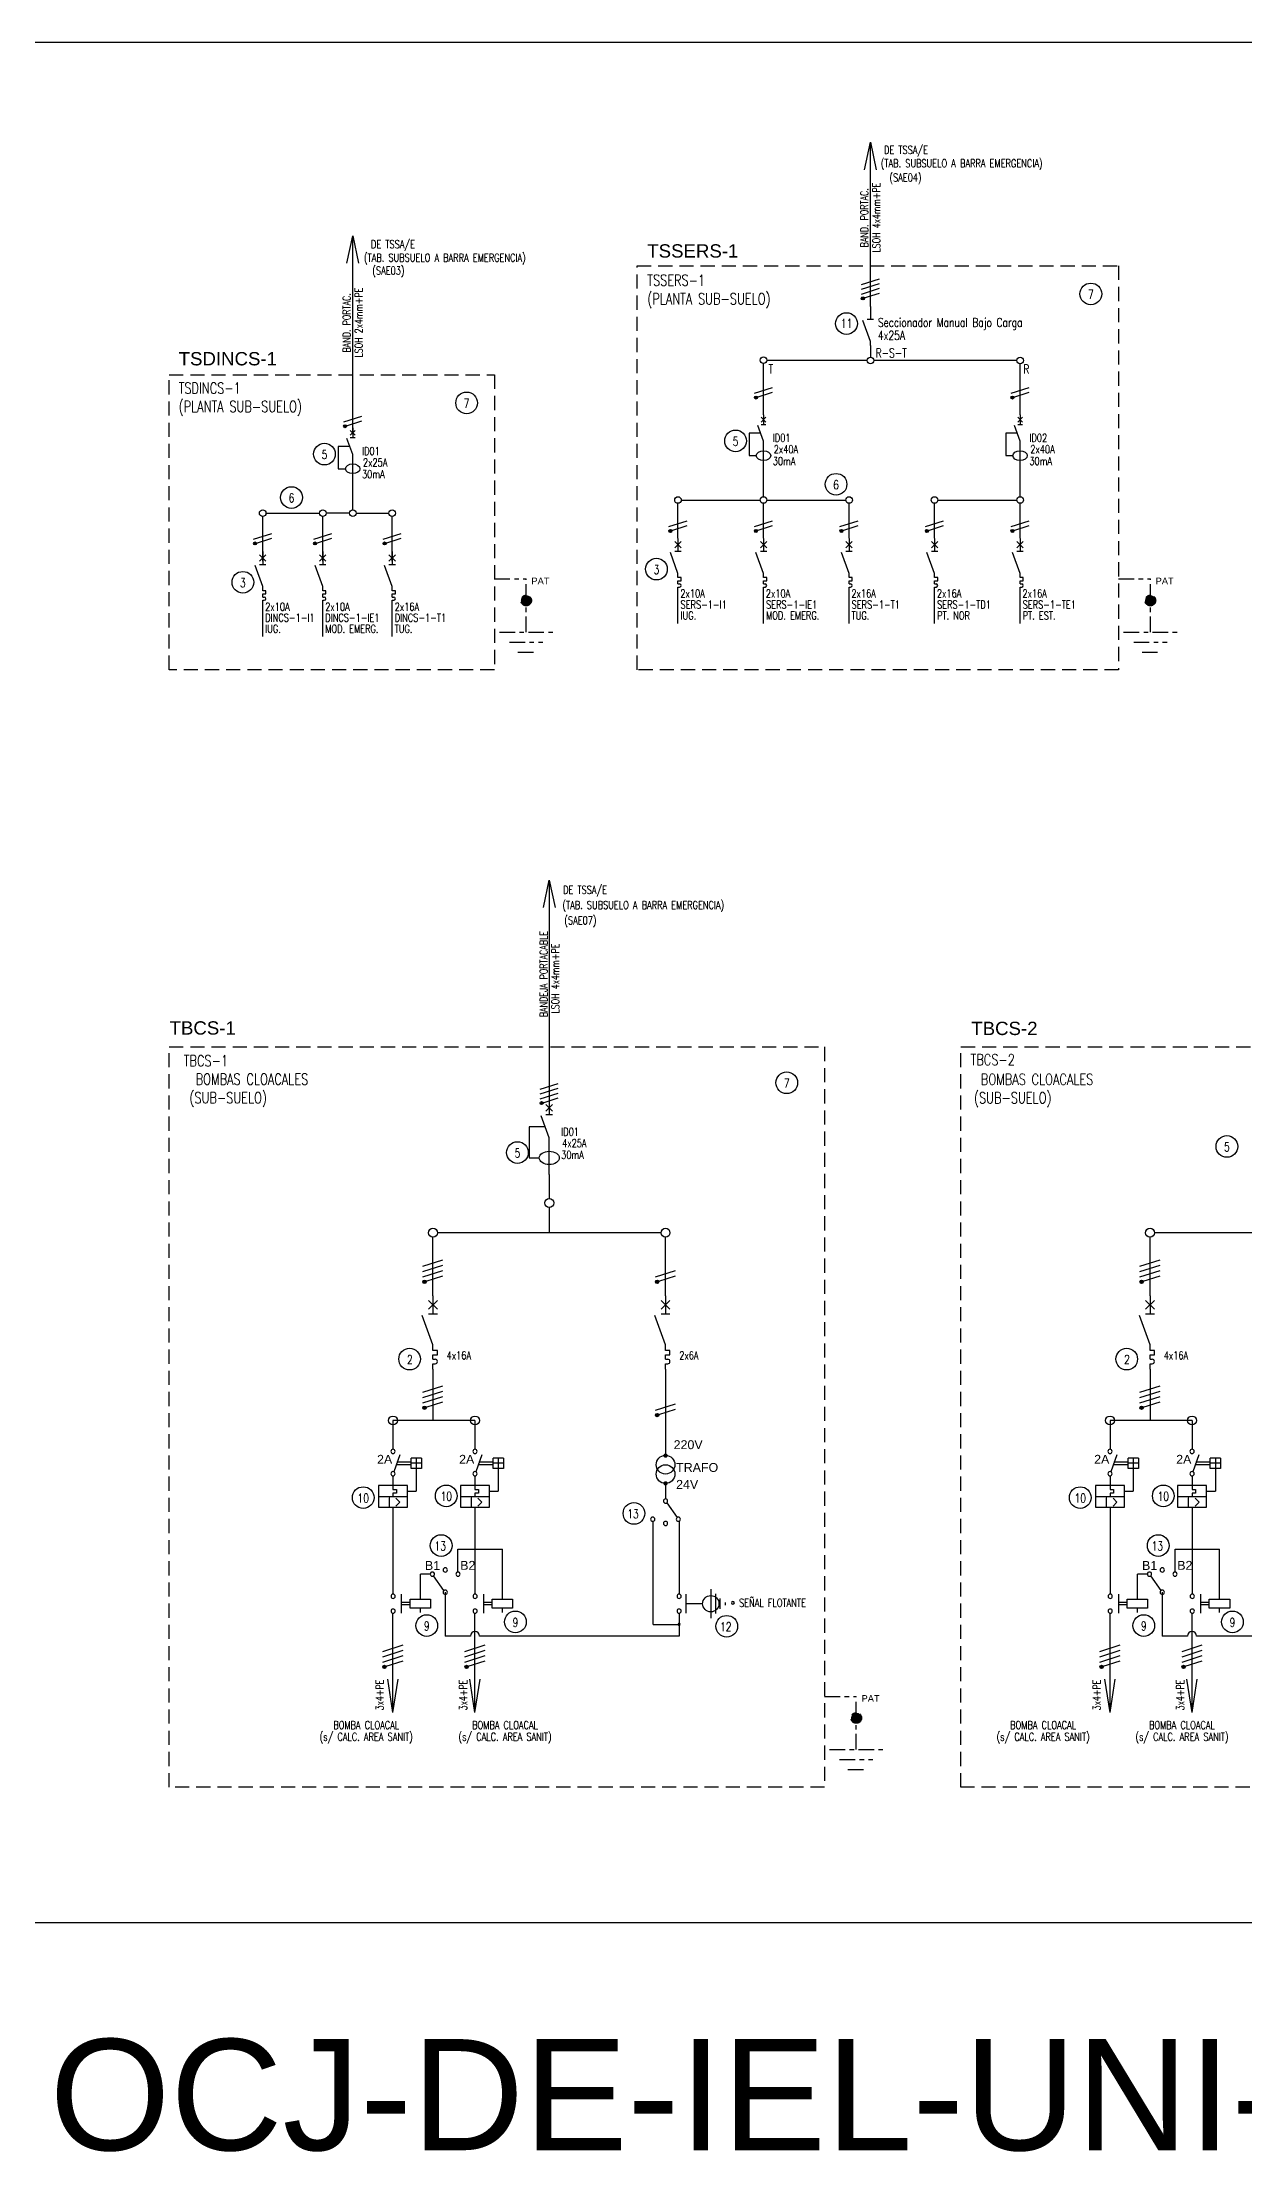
# Model space of a CAD drawing. Extents: x 3521 to 3783, y 1252 to 1654.
# Drawn here: x 3575.44 to 3602.49, y 1252.29 to 1299.74 of the extents above; entities that cross this region are included whole.
import ezdxf
from ezdxf.enums import TextEntityAlignment as Align

# ---------------------------------------------------------------- set-up
doc = ezdxf.new("R2010")
doc.units = 0
doc.linetypes.add('OCJ-ESQUEMAS UNIFILARES-CORREGIDOS IDO-REV.br$0$DASHED', pattern=[19.05, 12.7, -6.35])
doc.linetypes.add('OCJ-ESQUEMAS UNIFILARES-CORREGIDOS IDO-REV.br$0$EJE_5', pattern=[7.1, 5, -1, 0.1, -1])
for name, color, linetype in [('OCJ-ESQUEMAS UNIFILARES-CORREGIDOS IDO-REV.br$0$00-IE-CABLES', 10, 'Continuous'), ('OCJ-ESQUEMAS UNIFILARES-CORREGIDOS IDO-REV.br$0$01-ELE-APARATOS', 170, 'Continuous'), ('OCJ-ESQUEMAS UNIFILARES-CORREGIDOS IDO-REV.br$0$ELECTRIC', 4, 'Continuous'), ('OCJ-ESQUEMAS UNIFILARES-CORREGIDOS IDO-REV.br$0$NOMBRE DE PLANOS', 6, 'Continuous'), ('OCJ-ESQUEMAS UNIFILARES-CORREGIDOS IDO-REV.br$0$PAT', 80, 'Continuous'), ('OCJ-ESQUEMAS UNIFILARES-CORREGIDOS IDO-REV.br$0$TEXTO', 7, 'Continuous')]:
    doc.layers.add(name, color=color, linetype=linetype)
doc.styles.add('OCJ-ESQUEMAS UNIFILARES-CORREGIDOS IDO-REV.br$0$ARIAL', font='arial.ttf', dxfattribs={"height": 0.2})
doc.styles.add('OCJ-ESQUEMAS UNIFILARES-CORREGIDOS IDO-REV.br$0$Electricidad', font='ROMANS.SHX', dxfattribs={"width": 0.75, "height": 0.175})
doc.styles.add('OCJ-ESQUEMAS UNIFILARES-CORREGIDOS IDO-REV.br$0$Standard', font='arial.ttf')

# ---------------------------------------------------------------- blocks, each defined once
blk = doc.blocks.new('OCJ-ESQUEMAS UNIFILARES-CORREGIDOS IDO-REV.br$0$Unif-Interruptor-Term')
for p, q in [((0, -1.013), (0.045, -1.013)), ((0, -1.103), (0.045, -1.103))]:
    blk.add_line(p, q)
for points in [[(-0.09, 0.177), (0.09, -0.003)], [(-0.09, -0.003), (0.09, 0.177)], [(0, 0.267), (0, -0.093)], [(0, -0.72), (-0.215, -0.128)], [(-0.09, -0.093), (0.09, -0.093)], [(0, -0.833), (0, -0.72)], [(0, -0.923), (0.09, -0.923), (0.09, -0.833), (0, -0.833)], [(0, -1.013), (0, -0.923)], [(0, -1.215), (0, -1.103)]]:
    blk.add_lwpolyline(points)
blk.add_arc((0.045, -1.058), 0.045, 270, 90)
blk = doc.blocks.new('OCJ-ESQUEMAS UNIFILARES-CORREGIDOS IDO-REV.br$0$Unif-Interruptor-Dif')
for points in [[(-0.068, 0.11), (0.068, -0.025)], [(-0.068, -0.025), (0.068, 0.11)], [(0, 0.177), (0, -0.093)], [(-0.081, -0.343), (-0.405, -0.343), (-0.405, -0.97), (-0.202, -0.97)], [(0, -0.565), (-0.162, -0.121)], [(-0.068, -0.093), (0.068, -0.093)], [(0, -1.308), (0, -0.565)]]:
    blk.add_lwpolyline(points)
blk.add_ellipse((0, -0.97), major_axis=(0.203, 0), ratio=0.670814)
blk = doc.blocks.new('OCJ-ESQUEMAS UNIFILARES-CORREGIDOS IDO-REV.br$0$A$C7AFF483F')
for points in [[(0, 0.09), (-0.172, 0.564)], [(-0.072, 0.592), (0.072, 0.592)], [(0, 0.88), (0, 0.592)], [(0, 0), (0, 0.09)]]:
    blk.add_lwpolyline(points)
blk = doc.blocks.new('OCJ-ESQUEMAS UNIFILARES-CORREGIDOS IDO-REV.br$0$ITM')
at = {"layer": 'OCJ-ESQUEMAS UNIFILARES-CORREGIDOS IDO-REV.br$0$01-ELE-APARATOS'}
for p, q in [((0, 0.225), (0.05, 0.225)), ((0, 0.125), (0.05, 0.125))]:
    blk.add_line(p, q, dxfattribs=at)
for points in [[(-0.1, 1.55), (0.1, 1.35)], [(-0.1, 1.35), (0.1, 1.55)], [(0, 1.65), (0, 1.25)], [(0, 0.55), (-0.239, 1.208)], [(-0.1, 1.25), (0.1, 1.25)], [(0, 0.425), (0, 0.55)], [(0, 0.325), (0.1, 0.325), (0.1, 0.425), (0, 0.425)], [(0, 0.225), (0, 0.325)], [(0, 0), (0, 0.125)]]:
    blk.add_lwpolyline(points, dxfattribs=at)
blk.add_arc((0.05, 0.175), 0.05, 270, 90, dxfattribs=at)
blk = doc.blocks.new('OCJ-ESQUEMAS UNIFILARES-CORREGIDOS IDO-REV.br$0$DISYUNTOR')
at = {"layer": 'OCJ-ESQUEMAS UNIFILARES-CORREGIDOS IDO-REV.br$0$01-ELE-APARATOS'}
for points in [[(-0.075, 1.575), (0.075, 1.425)], [(-0.075, 1.425), (0.075, 1.575)], [(0, 1.65), (0, 1.35)], [(-0.09, 1.072), (-0.45, 1.072), (-0.45, 0.375), (-0.225, 0.375)], [(0, 0.825), (-0.18, 1.318)], [(-0.075, 1.35), (0.075, 1.35)], [(0, 0), (0, 0.825)]]:
    blk.add_lwpolyline(points, dxfattribs=at)
blk.add_ellipse((0, 0.375), major_axis=(0.225, 0), ratio=0.670814, dxfattribs=at)
blk = doc.blocks.new('OCJ-ESQUEMAS UNIFILARES-CORREGIDOS IDO-REV.br$0$AI11')
for p, q in [((-0.09045, -0.09045), (-0.09045, 0.09045)), ((0.09045, 0.09045), (-0.09045, 0.09045)), ((0.09045, 0), (-0.09045, 0)), ((0, 0.09045), (0, -0.09045)), ((0.09045, 0.09045), (0.09045, -0.09045)), ((0.09045, -0.09045), (-0.09045, -0.09045))]:
    blk.add_line(p, q)

msp = doc.modelspace()

# ---------------------------------------------------------------- hatches: boundary and pattern name
at = {"layer": 'OCJ-ESQUEMAS UNIFILARES-CORREGIDOS IDO-REV.br$0$00-IE-CABLES'}
for points in [[(3593.867, 1293.96, 1), (3593.922, 1294, 1)], [(3591.463, 1291.729, 1), (3591.517, 1291.769, 1)], [(3597.233, 1291.729, 1), (3597.288, 1291.769, 1)], [(3582.224, 1291.085, 1), (3582.279, 1291.125, 1)], [(3589.539, 1288.729, 1), (3589.594, 1288.769, 1)], [(3591.463, 1288.729, 1), (3591.517, 1288.769, 1)], [(3593.386, 1288.729, 1), (3593.441, 1288.769, 1)], [(3595.31, 1288.729, 1), (3595.364, 1288.769, 1)], [(3597.233, 1288.729, 1), (3597.288, 1288.769, 1)], [(3580.199, 1288.447, 1), (3580.254, 1288.487, 1)], [(3581.549, 1288.447, 1), (3581.604, 1288.487, 1)], [(3583.111, 1288.447, 1), (3583.166, 1288.487, 1)], [(3586.644, 1275.86, 1), (3586.699, 1275.9, 1)], [(3584.006, 1271.839, 1), (3584.067, 1271.884, 1)], [(3589.238, 1271.839, 1), (3589.298, 1271.884, 1)], [(3600.133, 1271.839, 1), (3600.194, 1271.884, 1)], [(3584.006, 1269.007, 1), (3584.067, 1269.051, 1)], [(3589.237, 1268.843, 1), (3589.298, 1268.887, 1)], [(3600.133, 1269.007, 1), (3600.194, 1269.051, 1)], [(3583.107, 1263.179, 1), (3583.168, 1263.223, 1)], [(3584.952, 1263.179, 1), (3585.012, 1263.223, 1)], [(3599.234, 1263.179, 1), (3599.294, 1263.223, 1)], [(3601.078, 1263.179, 1), (3601.139, 1263.223, 1)]]:
    msp.add_hatch(color=256, dxfattribs=at).paths.add_polyline_path(points)
at = {"layer": 'OCJ-ESQUEMAS UNIFILARES-CORREGIDOS IDO-REV.br$0$PAT', "linetype": 'OCJ-ESQUEMAS UNIFILARES-CORREGIDOS IDO-REV.br$0$EJE_5', "ltscale": 0.07}
h = msp.add_hatch(color=256, dxfattribs=at)
h.paths.add_polyline_path([(3586.443, 1287.184), (3586.203, 1287.184, -1)])
h.paths.add_polyline_path([(3586.203, 1287.184), (3586.323, 1287.184), (3586.323, 1287.064, -0.414214)])
h.paths.add_polyline_path([(3586.323, 1287.184), (3586.443, 1287.184, -0.414214), (3586.323, 1287.064)])
h = msp.add_hatch(color=256, dxfattribs=at)
h.paths.add_polyline_path([(3600.481, 1287.184), (3600.241, 1287.184, -1)])
h.paths.add_polyline_path([(3600.241, 1287.184), (3600.361, 1287.184), (3600.361, 1287.064, -0.414214)])
h.paths.add_polyline_path([(3600.361, 1287.184), (3600.481, 1287.184, -0.414214), (3600.361, 1287.064)])
h = msp.add_hatch(color=256, dxfattribs=at)
h.paths.add_polyline_path([(3593.868, 1262.051), (3593.628, 1262.051, -1)])
h.paths.add_polyline_path([(3593.628, 1262.051), (3593.748, 1262.051), (3593.748, 1261.931, -0.414214)])
h.paths.add_polyline_path([(3593.748, 1262.051), (3593.868, 1262.051, -0.414214), (3593.748, 1261.931)])

# ---------------------------------------------------------------- linework, layer by layer
for p, q in [((3583.483, 1267.972), (3583.344, 1267.589)), ((3583.414, 1267.812), (3583.736, 1267.812)), ((3585.328, 1267.972), (3585.189, 1267.589)), ((3585.258, 1267.812), (3585.581, 1267.812)), ((3599.61, 1267.972), (3599.471, 1267.589)), ((3599.54, 1267.812), (3599.863, 1267.812)), ((3601.454, 1267.972), (3601.315, 1267.589)), ((3601.385, 1267.812), (3601.708, 1267.812)), ((3583.414, 1267.749), (3583.736, 1267.749)), ((3583.852, 1267.665), (3583.852, 1267.149)), ((3585.258, 1267.749), (3585.581, 1267.749)), ((3585.697, 1267.665), (3585.697, 1267.149)), ((3599.54, 1267.749), (3599.863, 1267.749)), ((3599.978, 1267.665), (3599.978, 1267.149)), ((3601.385, 1267.749), (3601.708, 1267.749)), ((3601.823, 1267.665), (3601.823, 1267.149)), ((3583.653, 1267.278), (3583.002, 1267.278)), ((3583.002, 1267.278), (3583.002, 1266.791)), ((3583.002, 1267.03), (3583.653, 1267.03)), ((3583.232, 1266.997), (3583.244, 1266.997)), ((3583.256, 1266.997), (3583.244, 1266.997)), ((3583.244, 1266.997), (3583.244, 1266.819)), ((3583.328, 1267.269), (3583.328, 1267.193)), ((3583.328, 1267.193), (3583.404, 1267.193)), ((3583.404, 1267.106), (3583.328, 1267.106)), ((3583.328, 1267.106), (3583.328, 1267.03)), ((3583.395, 1266.997), (3583.485, 1266.908)), ((3583.395, 1266.819), (3583.485, 1266.908)), ((3583.404, 1267.193), (3583.404, 1267.106)), ((3583.653, 1266.791), (3583.653, 1267.278)), ((3583.653, 1267.149), (3583.852, 1267.149)), ((3585.498, 1267.278), (3584.847, 1267.278)), ((3584.847, 1267.278), (3584.847, 1266.791)), ((3584.847, 1267.03), (3585.498, 1267.03)), ((3585.076, 1266.997), (3585.088, 1266.997)), ((3585.1, 1266.997), (3585.088, 1266.997)), ((3585.088, 1266.997), (3585.088, 1266.819)), ((3585.172, 1267.269), (3585.172, 1267.193)), ((3585.172, 1267.193), (3585.249, 1267.193)), ((3585.249, 1267.106), (3585.172, 1267.106)), ((3585.172, 1267.106), (3585.172, 1267.03)), ((3585.24, 1266.997), (3585.329, 1266.908)), ((3585.24, 1266.819), (3585.329, 1266.908)), ((3585.249, 1267.193), (3585.249, 1267.106)), ((3585.498, 1266.791), (3585.498, 1267.278)), ((3585.498, 1267.149), (3585.697, 1267.149)), ((3589.486, 1266.889), (3589.718, 1266.561)), ((3599.78, 1267.278), (3599.129, 1267.278)), ((3599.129, 1267.278), (3599.129, 1266.791)), ((3599.129, 1267.03), (3599.78, 1267.03)), ((3599.358, 1266.997), (3599.37, 1266.997)), ((3599.382, 1266.997), (3599.37, 1266.997)), ((3599.37, 1266.997), (3599.37, 1266.819)), ((3599.454, 1267.269), (3599.454, 1267.193)), ((3599.454, 1267.193), (3599.531, 1267.193)), ((3599.531, 1267.106), (3599.454, 1267.106)), ((3599.454, 1267.106), (3599.454, 1267.03)), ((3599.522, 1266.997), (3599.611, 1266.908)), ((3599.522, 1266.819), (3599.611, 1266.908)), ((3599.531, 1267.193), (3599.531, 1267.106)), ((3599.78, 1266.791), (3599.78, 1267.278)), ((3599.78, 1267.149), (3599.978, 1267.149)), ((3601.624, 1267.278), (3600.974, 1267.278)), ((3600.974, 1267.278), (3600.974, 1266.791)), ((3600.974, 1267.03), (3601.624, 1267.03)), ((3601.203, 1266.997), (3601.215, 1266.997)), ((3601.227, 1266.997), (3601.215, 1266.997)), ((3601.215, 1266.997), (3601.215, 1266.819)), ((3601.299, 1267.269), (3601.299, 1267.193)), ((3601.299, 1267.193), (3601.376, 1267.193)), ((3601.376, 1267.106), (3601.299, 1267.106)), ((3601.299, 1267.106), (3601.299, 1267.03)), ((3601.367, 1266.997), (3601.456, 1266.908)), ((3601.367, 1266.819), (3601.456, 1266.908)), ((3601.376, 1267.193), (3601.376, 1267.106)), ((3601.624, 1266.791), (3601.624, 1267.278)), ((3601.624, 1267.149), (3601.823, 1267.149)), ((3583.002, 1266.791), (3583.653, 1266.791)), ((3583.232, 1266.819), (3583.244, 1266.819)), ((3583.244, 1266.819), (3583.256, 1266.819)), ((3584.847, 1266.791), (3585.498, 1266.791)), ((3585.076, 1266.819), (3585.088, 1266.819)), ((3585.088, 1266.819), (3585.1, 1266.819)), ((3599.129, 1266.791), (3599.78, 1266.791)), ((3599.358, 1266.819), (3599.37, 1266.819)), ((3599.37, 1266.819), (3599.382, 1266.819)), ((3600.974, 1266.791), (3601.624, 1266.791)), ((3601.203, 1266.819), (3601.215, 1266.819)), ((3601.215, 1266.819), (3601.227, 1266.819)), ((3584.475, 1264.919), (3584.243, 1265.247)), ((3600.602, 1264.919), (3600.37, 1265.247)), ((3583.523, 1264.406, -16.249), (3583.523, 1264.837, -16.249)), ((3583.714, 1264.646, -16.249), (3583.523, 1264.646, -16.249)), ((3583.714, 1264.598, -16.249), (3583.523, 1264.598, -16.249)), ((3583.714, 1264.521, -16.249), (3583.714, 1264.722, -16.249)), ((3583.714, 1264.722, -16.249), (3584.174, 1264.722, -16.249)), ((3584.174, 1264.521, -16.249), (3583.714, 1264.521, -16.249)), ((3583.944, 1264.722, -16.249), (3583.944, 1264.818, -16.249)), ((3583.944, 1264.425, -16.249), (3583.944, 1264.521, -16.249)), ((3584.174, 1264.722, -16.249), (3584.174, 1264.521, -16.249)), ((3585.368, 1264.406, -16.249), (3585.368, 1264.837, -16.249)), ((3585.559, 1264.646, -16.249), (3585.368, 1264.646, -16.249)), ((3585.559, 1264.598, -16.249), (3585.368, 1264.598, -16.249)), ((3585.559, 1264.521, -16.249), (3585.559, 1264.722, -16.249)), ((3585.559, 1264.722, -16.249), (3586.018, 1264.722, -16.249)), ((3586.018, 1264.521, -16.249), (3585.559, 1264.521, -16.249)), ((3585.789, 1264.722, -16.249), (3585.789, 1264.818, -16.249)), ((3585.789, 1264.425, -16.249), (3585.789, 1264.521, -16.249)), ((3586.018, 1264.722, -16.249), (3586.018, 1264.521, -16.249)), ((3589.919, 1264.406), (3589.919, 1264.837)), ((3590.292, 1264.622), (3589.919, 1264.622)), ((3590.476, 1264.945), (3590.476, 1264.299)), ((3590.578, 1264.842), (3590.578, 1264.401)), ((3590.681, 1264.739), (3590.681, 1264.504)), ((3590.681, 1264.739), (3590.681, 1264.504)), ((3590.8, 1264.651), (3590.8, 1264.592)), ((3599.65, 1264.406, -16.249), (3599.65, 1264.837, -16.249)), ((3599.841, 1264.646, -16.249), (3599.65, 1264.646, -16.249)), ((3599.841, 1264.598, -16.249), (3599.65, 1264.598, -16.249)), ((3599.841, 1264.521, -16.249), (3599.841, 1264.722, -16.249)), ((3599.841, 1264.722, -16.249), (3600.3, 1264.722, -16.249)), ((3600.3, 1264.521, -16.249), (3599.841, 1264.521, -16.249)), ((3600.071, 1264.722, -16.249), (3600.071, 1264.818, -16.249)), ((3600.071, 1264.425, -16.249), (3600.071, 1264.521, -16.249)), ((3600.3, 1264.722, -16.249), (3600.3, 1264.521, -16.249)), ((3601.494, 1264.406, -16.249), (3601.494, 1264.837, -16.249)), ((3601.686, 1264.646, -16.249), (3601.494, 1264.646, -16.249)), ((3601.686, 1264.598, -16.249), (3601.494, 1264.598, -16.249)), ((3601.686, 1264.521, -16.249), (3601.686, 1264.722, -16.249)), ((3601.686, 1264.722, -16.249), (3602.145, 1264.722, -16.249)), ((3602.145, 1264.521, -16.249), (3601.686, 1264.521, -16.249)), ((3601.915, 1264.722, -16.249), (3601.915, 1264.818, -16.249)), ((3601.915, 1264.425, -16.249), (3601.915, 1264.521, -16.249)), ((3602.145, 1264.722, -16.249), (3602.145, 1264.521, -16.249))]:
    msp.add_line(p, q)
at = {"linetype": 'Continuous'}
for p, q in [((3583.328, 1267.497), (3583.328, 1267.283)), ((3585.172, 1267.497), (3585.172, 1267.283)), ((3599.454, 1267.497), (3599.454, 1267.283)), ((3601.299, 1267.497), (3601.299, 1267.283)), ((3584.79, 1265.334), (3584.79, 1265.847)), ((3584.79, 1265.847), (3585.789, 1265.847)), ((3585.789, 1264.818), (3585.789, 1265.847)), ((3600.916, 1265.334), (3600.916, 1265.847)), ((3600.916, 1265.847), (3601.915, 1265.847)), ((3601.915, 1264.818), (3601.915, 1265.847))]:
    msp.add_line(p, q, dxfattribs=at)
at = {"const_width": 0.0478}
for points in [[(3589.434, 1267.952, 1), (3589.482, 1267.952, 1)], [(3589.434, 1267.328, 1), (3589.482, 1267.328, 1)]]:
    msp.add_lwpolyline(points, format="xyb", close=True, dxfattribs=at)
for centre, radius in [((3589.458, 1267.748), 0.21), ((3589.458, 1267.537), 0.21), ((3590.476, 1264.622), 0.184)]:
    msp.add_circle(centre, radius)
for centre, radius, start, end in [((3583.328, 1268.047), 0.0478, 90, 270), ((3583.328, 1268.047), 0.0478, 270, 90), ((3585.172, 1268.047), 0.0478, 90, 270), ((3585.172, 1268.047), 0.0478, 270, 90), ((3599.454, 1268.047), 0.0478, 90, 270), ((3599.454, 1268.047), 0.0478, 270, 90), ((3601.299, 1268.047), 0.0478, 90, 270), ((3601.299, 1268.047), 0.0478, 270, 90), ((3583.328, 1267.545), 0.0478, 90, 270), ((3583.328, 1267.545), 0.0478, 270, 90), ((3585.172, 1267.545), 0.0478, 90, 270), ((3585.172, 1267.545), 0.0478, 270, 90), ((3599.454, 1267.545), 0.0478, 90, 270), ((3599.454, 1267.545), 0.0478, 270, 90), ((3601.299, 1267.545), 0.0478, 90, 270), ((3601.299, 1267.545), 0.0478, 270, 90), ((3589.458, 1266.929), 0.0478, 0, 180), ((3589.458, 1266.929), 0.0478, 180, 0), ((3589.171, 1266.522), 0.0478, 0, 180), ((3589.171, 1266.522), 0.0478, 180, 0), ((3589.458, 1266.426), 0.0478, 0, 180), ((3589.458, 1266.426), 0.0478, 180, 0), ((3589.745, 1266.522), 0.0478, 0, 180), ((3589.745, 1266.522), 0.0478, 180, 0), ((3584.503, 1265.382), 0.0478, 0, 180), ((3600.629, 1265.382), 0.0478, 0, 180), ((3584.215, 1265.286), 0.0478, 0, 180), ((3584.215, 1265.286), 0.0478, 180, 0), ((3584.503, 1265.382), 0.0478, 180, 0), ((3584.79, 1265.286), 0.0478, 0, 180), ((3584.79, 1265.286), 0.0478, 180, 0), ((3600.342, 1265.286), 0.0478, 0, 180), ((3600.342, 1265.286), 0.0478, 180, 0), ((3600.629, 1265.382), 0.0478, 180, 0), ((3600.916, 1265.286), 0.0478, 0, 180), ((3600.916, 1265.286), 0.0478, 180, 0), ((3583.332, 1264.789, -16.249), 0.0478, 0, 180), ((3583.332, 1264.789, -16.249), 0.0478, 180, 0), ((3583.332, 1264.454, -16.249), 0.0478, 0, 180), ((3584.503, 1264.88), 0.0478, 0, 180), ((3584.503, 1264.88), 0.0478, 180, 0), ((3585.176, 1264.789, -16.249), 0.0478, 0, 180), ((3585.176, 1264.789, -16.249), 0.0478, 180, 0), ((3585.176, 1264.454, -16.249), 0.0478, 0, 180), ((3589.764, 1264.789), 0.0478, 0, 180), ((3589.764, 1264.789), 0.0478, 180, 0), ((3589.764, 1264.454), 0.0478, 0, 180), ((3590.974, 1264.641), 0.0321, 0, 359), ((3599.458, 1264.789, -16.249), 0.0478, 0, 180), ((3599.458, 1264.789, -16.249), 0.0478, 180, 0), ((3599.458, 1264.454, -16.249), 0.0478, 0, 180), ((3600.629, 1264.88), 0.0478, 0, 180), ((3600.629, 1264.88), 0.0478, 180, 0), ((3601.303, 1264.789, -16.249), 0.0478, 0, 180), ((3601.303, 1264.789, -16.249), 0.0478, 180, 0), ((3601.303, 1264.454, -16.249), 0.0478, 0, 180), ((3583.332, 1264.454, -16.249), 0.0478, 180, 0), ((3585.176, 1264.454, -16.249), 0.0478, 180, 0), ((3589.764, 1264.454), 0.0478, 180, 0), ((3599.458, 1264.454, -16.249), 0.0478, 180, 0), ((3601.303, 1264.454, -16.249), 0.0478, 180, 0)]:
    msp.add_arc(centre, radius, start, end)
at = {"layer": 'OCJ-ESQUEMAS UNIFILARES-CORREGIDOS IDO-REV.br$0$00-IE-CABLES'}
for p, q in [((3594.066, 1293.798), (3594.066, 1297.49)), ((3582.423, 1290.923), (3582.423, 1295.388)), ((3591.662, 1291.361), (3591.662, 1292.514)), ((3591.736, 1292.588), (3593.992, 1292.588)), ((3594.066, 1292.918), (3594.066, 1292.657)), ((3594.14, 1292.588), (3597.358, 1292.588)), ((3597.432, 1291.361), (3597.432, 1292.508)), ((3591.662, 1289.519), (3591.662, 1290.321)), ((3597.432, 1289.519), (3597.432, 1290.321)), ((3582.423, 1289.222), (3582.423, 1290.024)), ((3589.738, 1288.583), (3589.738, 1289.371)), ((3589.812, 1289.445), (3591.587, 1289.445)), ((3591.662, 1288.583), (3591.662, 1289.371)), ((3591.736, 1289.445), (3593.511, 1289.445)), ((3593.585, 1288.583), (3593.585, 1289.371)), ((3595.508, 1288.583), (3595.508, 1289.371)), ((3595.582, 1289.445), (3597.358, 1289.445)), ((3597.432, 1288.583), (3597.432, 1289.371)), ((3580.398, 1288.072), (3580.398, 1289.074)), ((3580.472, 1289.148), (3581.674, 1289.148)), ((3581.748, 1288.072), (3581.748, 1289.074)), ((3582.349, 1289.148), (3581.822, 1289.148)), ((3582.497, 1289.148), (3583.236, 1289.148)), ((3583.31, 1288.072), (3583.31, 1289.074)), ((3589.738, 1286.668), (3589.738, 1287.47)), ((3591.662, 1286.668), (3591.662, 1287.47)), ((3593.585, 1286.668), (3593.585, 1287.47)), ((3595.508, 1286.668), (3595.508, 1287.47)), ((3597.432, 1286.668), (3597.432, 1287.47)), ((3580.398, 1286.372), (3580.398, 1287.174)), ((3581.748, 1286.372), (3581.748, 1287.174)), ((3583.31, 1286.372), (3583.31, 1287.174)), ((3584.227, 1271.544), (3584.227, 1272.865)), ((3589.458, 1271.544), (3589.458, 1272.865)), ((3600.354, 1271.544), (3600.354, 1272.865)), ((3583.328, 1268.743), (3583.328, 1268.095)), ((3585.172, 1268.743), (3583.328, 1268.743)), ((3585.172, 1268.743), (3585.172, 1268.095)), ((3599.454, 1268.743), (3599.454, 1268.095)), ((3601.299, 1268.743), (3599.454, 1268.743)), ((3601.299, 1268.743), (3601.299, 1268.095)), ((3589.458, 1267.328), (3589.458, 1266.984)), ((3583.328, 1266.791), (3583.328, 1264.837)), ((3585.172, 1266.791), (3585.172, 1264.837)), ((3589.181, 1264.155), (3589.181, 1266.475)), ((3589.764, 1266.478), (3589.764, 1264.837)), ((3599.454, 1266.791), (3599.454, 1264.837)), ((3601.299, 1266.791), (3601.299, 1264.837)), ((3583.944, 1264.818), (3583.944, 1265.286)), ((3584.168, 1265.286), (3583.944, 1265.286)), ((3600.071, 1264.818), (3600.071, 1265.286)), ((3600.294, 1265.286), (3600.071, 1265.286)), ((3584.503, 1264.88), (3584.503, 1263.893)), ((3600.629, 1264.88), (3600.629, 1263.893)), ((3583.328, 1262.172), (3583.328, 1264.406)), ((3585.172, 1262.172), (3585.172, 1264.406)), ((3589.181, 1264.155), (3589.764, 1264.155)), ((3589.764, 1264.406), (3589.764, 1263.893)), ((3599.454, 1262.172), (3599.454, 1264.406)), ((3601.299, 1262.172), (3601.299, 1264.406)), ((3585.07, 1263.893), (3584.503, 1263.893)), ((3589.764, 1263.893), (3585.275, 1263.893)), ((3601.197, 1263.893), (3600.629, 1263.893)), ((3604.167, 1263.893), (3601.401, 1263.893)), ((3583.328, 1262.172), (3583.21, 1262.922)), ((3583.328, 1262.172), (3583.445, 1262.922)), ((3585.172, 1262.172), (3585.055, 1262.922)), ((3585.172, 1262.172), (3585.29, 1262.922)), ((3599.454, 1262.172), (3599.337, 1262.922)), ((3599.454, 1262.172), (3599.572, 1262.922)), ((3601.299, 1262.172), (3601.181, 1262.922)), ((3601.299, 1262.172), (3601.417, 1262.922))]:
    msp.add_line(p, q, dxfattribs=at)
for points in [[(3593.935, 1296.872), (3594.066, 1297.49), (3594.197, 1296.872)], [(3582.292, 1294.77), (3582.423, 1295.388), (3582.554, 1294.77)], [(3593.862, 1294.294), (3594.269, 1294.423)], [(3593.862, 1294.186), (3594.269, 1294.315)], [(3593.862, 1294.078), (3594.269, 1294.207)], [(3593.927, 1293.99), (3594.269, 1294.099)], [(3591.458, 1291.847), (3591.865, 1291.975)], [(3591.522, 1291.759), (3591.865, 1291.867)], [(3597.228, 1291.847), (3597.635, 1291.975)], [(3597.293, 1291.759), (3597.635, 1291.867)], [(3582.22, 1291.203), (3582.627, 1291.331)], [(3582.284, 1291.115), (3582.627, 1291.223)], [(3580.195, 1288.565), (3580.602, 1288.693)], [(3581.545, 1288.565), (3581.952, 1288.693)], [(3583.106, 1288.565), (3583.513, 1288.693)], [(3589.535, 1288.847), (3589.942, 1288.976)], [(3589.599, 1288.759), (3589.942, 1288.868)], [(3591.458, 1288.847), (3591.865, 1288.976)], [(3591.522, 1288.759), (3591.865, 1288.868)], [(3593.381, 1288.847), (3593.788, 1288.976)], [(3593.446, 1288.759), (3593.788, 1288.868)], [(3595.305, 1288.847), (3595.712, 1288.976)], [(3595.369, 1288.759), (3595.712, 1288.868)], [(3597.228, 1288.847), (3597.635, 1288.976)], [(3597.293, 1288.759), (3597.635, 1288.868)], [(3580.259, 1288.477), (3580.602, 1288.585)], [(3581.609, 1288.477), (3581.952, 1288.585)], [(3583.17, 1288.477), (3583.513, 1288.585)], [(3586.712, 1280.28), (3586.843, 1280.898), (3586.973, 1280.28)], [(3586.843, 1280.898), (3586.843, 1275.887)], [(3586.639, 1276.194), (3587.046, 1276.322)], [(3586.639, 1276.086), (3587.046, 1276.214)], [(3586.639, 1275.978), (3587.046, 1276.106)], [(3586.703, 1275.89), (3587.046, 1275.998)], [(3586.843, 1274.273), (3586.843, 1273.735)], [(3586.843, 1273.535), (3586.843, 1272.965)], [(3589.358, 1272.965), (3584.327, 1272.965)], [(3603.761, 1272.965), (3600.454, 1272.965)], [(3584.001, 1272.21), (3584.453, 1272.353)], [(3584.001, 1272.09), (3584.453, 1272.233)], [(3584.001, 1271.97), (3584.453, 1272.113)], [(3589.232, 1271.97), (3589.684, 1272.113)], [(3600.127, 1272.21), (3600.58, 1272.353)], [(3600.127, 1272.09), (3600.58, 1272.233)], [(3600.127, 1271.97), (3600.58, 1272.113)], [(3584.072, 1271.873), (3584.453, 1271.993)], [(3589.304, 1271.873), (3589.684, 1271.993)], [(3600.199, 1271.873), (3600.58, 1271.993)], [(3584.227, 1269.894), (3584.227, 1268.743)], [(3589.458, 1269.894), (3589.458, 1267.958)], [(3600.354, 1269.894), (3600.354, 1268.743)], [(3584.001, 1269.378), (3584.453, 1269.521)], [(3584.001, 1269.258), (3584.453, 1269.401)], [(3584.001, 1269.138), (3584.453, 1269.281)], [(3600.127, 1269.378), (3600.58, 1269.521)], [(3600.127, 1269.258), (3600.58, 1269.401)], [(3600.127, 1269.138), (3600.58, 1269.281)], [(3584.072, 1269.041), (3584.453, 1269.161)], [(3589.232, 1268.974), (3589.684, 1269.117)], [(3589.304, 1268.877), (3589.684, 1268.997)], [(3600.199, 1269.041), (3600.58, 1269.161)], [(3583.102, 1263.55), (3583.554, 1263.693)], [(3583.102, 1263.43), (3583.554, 1263.573)], [(3584.946, 1263.55), (3585.399, 1263.693)], [(3584.946, 1263.43), (3585.399, 1263.573)], [(3599.228, 1263.55), (3599.68, 1263.693)], [(3599.228, 1263.43), (3599.68, 1263.573)], [(3601.073, 1263.55), (3601.525, 1263.693)], [(3601.073, 1263.43), (3601.525, 1263.573)], [(3583.102, 1263.31), (3583.554, 1263.453)], [(3583.173, 1263.213), (3583.554, 1263.333)], [(3584.946, 1263.31), (3585.399, 1263.453)], [(3585.018, 1263.213), (3585.399, 1263.333)], [(3599.228, 1263.31), (3599.68, 1263.453)], [(3599.3, 1263.213), (3599.68, 1263.333)], [(3601.073, 1263.31), (3601.525, 1263.453)], [(3601.144, 1263.213), (3601.525, 1263.333)]]:
    msp.add_lwpolyline(points, dxfattribs=at)
msp.add_lwpolyline([(3589.74, 1264.156, 1), (3589.788, 1264.156, 1)], format="xyb", close=True, dxfattribs=at)
for centre, radius in [((3593.895, 1293.98), 0.0338), ((3591.662, 1292.588), 0.0741), ((3594.066, 1292.582), 0.0741), ((3597.432, 1292.582), 0.0741), ((3591.49, 1291.749), 0.0338), ((3597.26, 1291.749), 0.0338), ((3582.252, 1291.105), 0.0338), ((3580.398, 1289.148), 0.0741), ((3581.748, 1289.148), 0.0741), ((3582.423, 1289.148), 0.0741), ((3583.31, 1289.148), 0.0741), ((3589.738, 1289.445), 0.0741), ((3591.662, 1289.445), 0.0741), ((3591.662, 1289.445), 0.0741), ((3593.585, 1289.445), 0.0741), ((3595.508, 1289.445), 0.0741), ((3595.508, 1289.445), 0.0741), ((3597.432, 1289.445), 0.0741), ((3589.567, 1288.749), 0.0338), ((3591.49, 1288.749), 0.0338), ((3593.414, 1288.749), 0.0338), ((3595.337, 1288.749), 0.0338), ((3597.26, 1288.749), 0.0338), ((3580.227, 1288.467), 0.0338), ((3581.577, 1288.467), 0.0338), ((3583.138, 1288.467), 0.0338), ((3586.671, 1275.88), 0.0338), ((3586.843, 1273.635), 0.1), ((3584.227, 1272.965), 0.1), ((3589.458, 1272.965), 0.1), ((3600.354, 1272.965), 0.1), ((3584.037, 1271.861), 0.0375), ((3589.268, 1271.861), 0.0375), ((3600.163, 1271.861), 0.0375), ((3583.328, 1268.743), 0.1), ((3584.037, 1269.029), 0.0375), ((3585.172, 1268.743), 0.1), ((3589.268, 1268.865), 0.0375), ((3599.454, 1268.743), 0.1), ((3600.163, 1269.029), 0.0375), ((3601.299, 1268.743), 0.1), ((3583.137, 1263.201), 0.0375), ((3584.982, 1263.201), 0.0375), ((3599.264, 1263.201), 0.0375), ((3601.109, 1263.201), 0.0375)]:
    msp.add_circle(centre, radius, dxfattribs=at)
for centre in [(3585.172, 1263.893), (3601.299, 1263.893)]:
    msp.add_arc(centre, 0.102, 0, 180, dxfattribs=at)
at = {"layer": 'OCJ-ESQUEMAS UNIFILARES-CORREGIDOS IDO-REV.br$0$ELECTRIC', "linetype": 'OCJ-ESQUEMAS UNIFILARES-CORREGIDOS IDO-REV.br$0$DASHED', "ltscale": 0.025}
for points in [[(3588.818, 1294.713), (3599.647, 1294.713), (3599.647, 1285.628), (3588.818, 1285.628)], [(3578.295, 1292.263), (3585.609, 1292.263), (3585.609, 1285.628), (3578.295, 1285.628)], [(3578.295, 1277.145), (3593.034, 1277.145), (3593.034, 1260.495), (3578.295, 1260.495)], [(3596.101, 1277.145), (3609.264, 1277.145), (3609.264, 1260.495), (3596.101, 1260.495)]]:
    msp.add_lwpolyline(points, close=True, dxfattribs=at)
at = {"layer": 'OCJ-ESQUEMAS UNIFILARES-CORREGIDOS IDO-REV.br$0$NOMBRE DE PLANOS'}
msp.add_lwpolyline([(3575.107, 1299.742), (3629.506, 1299.742), (3629.506, 1257.446), (3575.107, 1257.446)], close=True, dxfattribs=at)
at = {"layer": 'OCJ-ESQUEMAS UNIFILARES-CORREGIDOS IDO-REV.br$0$PAT', "linetype": 'OCJ-ESQUEMAS UNIFILARES-CORREGIDOS IDO-REV.br$0$EJE_5', "ltscale": 0.07}
for p, q in [((3585.609, 1287.671), (3586.323, 1287.671)), ((3586.323, 1287.201), (3586.323, 1287.671)), ((3599.647, 1287.671), (3600.361, 1287.671)), ((3600.361, 1287.201), (3600.361, 1287.671)), ((3586.323, 1286.476), (3586.323, 1287.184)), ((3600.361, 1286.476), (3600.361, 1287.184)), ((3585.723, 1286.476), (3586.923, 1286.476)), ((3599.761, 1286.476), (3600.961, 1286.476)), ((3585.948, 1286.251), (3586.698, 1286.251)), ((3586.136, 1286.026), (3586.511, 1286.026)), ((3599.986, 1286.251), (3600.736, 1286.251)), ((3600.174, 1286.026), (3600.549, 1286.026)), ((3593.034, 1262.537), (3593.748, 1262.537)), ((3593.748, 1262.067), (3593.748, 1262.537)), ((3593.748, 1261.342), (3593.748, 1262.051)), ((3593.148, 1261.342), (3594.348, 1261.342)), ((3593.373, 1261.117), (3594.123, 1261.117)), ((3593.56, 1260.892), (3593.935, 1260.892))]:
    msp.add_line(p, q, dxfattribs=at)
for centre in [(3586.323, 1287.184), (3586.323, 1287.184), (3600.361, 1287.184), (3600.361, 1287.184), (3593.748, 1262.051), (3593.748, 1262.051)]:
    msp.add_circle(centre, 0.12, dxfattribs=at)
at = {"layer": 'OCJ-ESQUEMAS UNIFILARES-CORREGIDOS IDO-REV.br$0$TEXTO'}
for centre in [(3599.023, 1294.079), (3593.528, 1293.413), (3584.985, 1291.628), (3581.787, 1290.478), (3591.033, 1290.774), (3581.046, 1289.501), (3593.292, 1289.798), (3579.952, 1287.594), (3589.254, 1287.89), (3592.183, 1276.338), (3586.128, 1274.768), (3602.083, 1274.905), (3583.703, 1270.123), (3599.829, 1270.123), (3582.659, 1267.007), (3584.526, 1267.047), (3588.748, 1266.653), (3598.785, 1267.007), (3600.653, 1267.047), (3584.412, 1265.93), (3600.538, 1265.93), (3584.088, 1264.13), (3586.081, 1264.211), (3590.834, 1264.113), (3600.214, 1264.13), (3602.208, 1264.211)]:
    msp.add_circle(centre, 0.244, dxfattribs=at)

# ---------------------------------------------------------------- block references
for name, p in [('OCJ-ESQUEMAS UNIFILARES-CORREGIDOS IDO-REV.br$0$DISYUNTOR', (3586.843, 1274.273)), ('OCJ-ESQUEMAS UNIFILARES-CORREGIDOS IDO-REV.br$0$ITM', (3584.227, 1269.894)), ('OCJ-ESQUEMAS UNIFILARES-CORREGIDOS IDO-REV.br$0$ITM', (3589.458, 1269.894)), ('OCJ-ESQUEMAS UNIFILARES-CORREGIDOS IDO-REV.br$0$ITM', (3600.354, 1269.894))]:
    msp.add_blockref(name, p)
at = {"xscale": 1.275807010144035, "yscale": 1.275807010144035, "zscale": 1.275807010144035}
for p in [(3583.852, 1267.781), (3585.697, 1267.781), (3599.978, 1267.781), (3601.823, 1267.781)]:
    msp.add_blockref('OCJ-ESQUEMAS UNIFILARES-CORREGIDOS IDO-REV.br$0$AI11', p, dxfattribs=at)
at = {"layer": 'OCJ-ESQUEMAS UNIFILARES-CORREGIDOS IDO-REV.br$0$01-ELE-APARATOS'}
msp.add_blockref('OCJ-ESQUEMAS UNIFILARES-CORREGIDOS IDO-REV.br$0$A$C7AFF483F', (3594.066, 1292.918), dxfattribs=at)
at = {"layer": 'OCJ-ESQUEMAS UNIFILARES-CORREGIDOS IDO-REV.br$0$01-ELE-APARATOS', "xscale": 0.7999999999999546, "yscale": 0.7999999999999546, "zscale": 0.7999999999999546}
for name, p in [('OCJ-ESQUEMAS UNIFILARES-CORREGIDOS IDO-REV.br$0$Unif-Interruptor-Dif', (3582.423, 1290.923)), ('OCJ-ESQUEMAS UNIFILARES-CORREGIDOS IDO-REV.br$0$Unif-Interruptor-Dif', (3591.662, 1291.219)), ('OCJ-ESQUEMAS UNIFILARES-CORREGIDOS IDO-REV.br$0$Unif-Interruptor-Dif', (3597.432, 1291.219)), ('OCJ-ESQUEMAS UNIFILARES-CORREGIDOS IDO-REV.br$0$Unif-Interruptor-Term', (3580.398, 1288.072)), ('OCJ-ESQUEMAS UNIFILARES-CORREGIDOS IDO-REV.br$0$Unif-Interruptor-Term', (3581.748, 1288.072)), ('OCJ-ESQUEMAS UNIFILARES-CORREGIDOS IDO-REV.br$0$Unif-Interruptor-Term', (3583.31, 1288.072)), ('OCJ-ESQUEMAS UNIFILARES-CORREGIDOS IDO-REV.br$0$Unif-Interruptor-Term', (3589.738, 1288.369)), ('OCJ-ESQUEMAS UNIFILARES-CORREGIDOS IDO-REV.br$0$Unif-Interruptor-Term', (3591.662, 1288.369)), ('OCJ-ESQUEMAS UNIFILARES-CORREGIDOS IDO-REV.br$0$Unif-Interruptor-Term', (3593.585, 1288.369)), ('OCJ-ESQUEMAS UNIFILARES-CORREGIDOS IDO-REV.br$0$Unif-Interruptor-Term', (3595.508, 1288.369)), ('OCJ-ESQUEMAS UNIFILARES-CORREGIDOS IDO-REV.br$0$Unif-Interruptor-Term', (3597.432, 1288.369))]:
    msp.add_blockref(name, p, dxfattribs=at)

# ---------------------------------------------------------------- texts
at = {"style": 'OCJ-ESQUEMAS UNIFILARES-CORREGIDOS IDO-REV.br$0$ARIAL'}
for s, p in [('220V', (3589.64, 1268.098)), ('2A', (3582.97, 1267.769)), ('2A', (3584.815, 1267.769)), ('2A', (3599.097, 1267.769)), ('2A', (3600.942, 1267.769)), ('TRAFO', (3589.696, 1267.586)), ('24V', (3589.696, 1267.205)), ('B1', (3584.047, 1265.381)), ('B2', (3584.84, 1265.384)), ('B1', (3600.174, 1265.381)), ('B2', (3600.966, 1265.384))]:
    msp.add_text(s, height=0.2, dxfattribs=at).set_placement(p)
at = {"layer": 'OCJ-ESQUEMAS UNIFILARES-CORREGIDOS IDO-REV.br$0$NOMBRE DE PLANOS', "insert": (3575.606, 1254.83), "char_height": 2.5, "attachment_point": 1, "style": 'OCJ-ESQUEMAS UNIFILARES-CORREGIDOS IDO-REV.br$0$Standard'}
msp.add_mtext_dynamic_manual_height_columns('OCJ-DE-IEL-UNI-000-001', width=92.70233, gutter_width=12.5, heights=[0], dxfattribs=at)
at = {"layer": 'OCJ-ESQUEMAS UNIFILARES-CORREGIDOS IDO-REV.br$0$TEXTO', "style": 'OCJ-ESQUEMAS UNIFILARES-CORREGIDOS IDO-REV.br$0$Electricidad', "width": 0.75}
for s, height, p in [('DE TSSA/E', 0.18, (3594.371, 1297.23)), ('(TAB. SUBSUELO A BARRA EMERGENCIA)', 0.18, (3594.299, 1296.928)), ('(SAE04)', 0.18, (3594.493, 1296.607)), ('(TAB. SUBSUELO A BARRA EMERGENCIA)', 0.18, (3582.676, 1294.805)), ('DE TSSA/E', 0.18, (3582.833, 1295.108)), ('(SAE03)', 0.18, (3582.864, 1294.515)), ('TSSERS-1', 0.25, (3589.047, 1294.262)), ('(PLANTA SUB-SUELO)', 0.25, (3589.047, 1293.845)), ('7', 0.2, (3598.959, 1293.969)), ('11', 0.2, (3593.4, 1293.319)), ('Seccionador Manual Bajo Carga', 0.2, (3594.233, 1293.338)), ('4x25A', 0.2, (3594.233, 1293.047)), ('T', 0.2, (3591.773, 1292.289)), ('R-S-T', 0.2, (3594.184, 1292.651)), ('R', 0.2, (3597.502, 1292.289)), ('TSDINCS-1', 0.25, (3578.508, 1291.838)), ('(PLANTA SUB-SUELO)', 0.25, (3578.508, 1291.422)), ('7', 0.2, (3584.921, 1291.518)), ('ID01', 0.18, (3582.632, 1290.457)), ('5', 0.2, (3590.969, 1290.664)), ('ID01', 0.18, (3591.87, 1290.753)), ('2x40A', 0.18, (3591.891, 1290.496)), ('ID02', 0.18, (3597.641, 1290.753)), ('2x40A', 0.18, (3597.661, 1290.496)), ('5', 0.2, (3581.723, 1290.368)), ('30mA', 0.18, (3582.632, 1289.935)), ('2x25A', 0.18, (3582.653, 1290.2)), ('30mA', 0.18, (3591.87, 1290.232)), ('30mA', 0.18, (3597.641, 1290.232)), ('6', 0.2, (3593.228, 1289.688)), ('6', 0.2, (3580.982, 1289.391)), ('3', 0.2, (3589.19, 1287.78)), ('3', 0.2, (3579.888, 1287.484)), ('2x10A', 0.18, (3589.791, 1287.253)), ('2x10A', 0.18, (3591.714, 1287.253)), ('2x16A', 0.18, (3593.638, 1287.253)), ('2x16A', 0.18, (3595.561, 1287.253)), ('2x16A', 0.18, (3597.485, 1287.253)), ('2x10A', 0.18, (3580.455, 1286.956)), ('DINCS-1-I1', 0.18, (3580.455, 1286.708)), ('2x10A', 0.18, (3581.805, 1286.956)), ('DINCS-1-IE1', 0.18, (3581.805, 1286.708)), ('2x16A', 0.18, (3583.367, 1286.956)), ('DINCS-1-T1', 0.18, (3583.367, 1286.708)), ('SERS-1-I1', 0.18, (3589.795, 1287.004)), ('IUG.', 0.18, (3589.795, 1286.756)), ('SERS-1-IE1', 0.18, (3591.718, 1287.004)), ('MOD. EMERG.', 0.18, (3591.719, 1286.759)), ('TUG.', 0.18, (3593.642, 1286.756)), ('SERS-1-T1', 0.18, (3593.642, 1287.004)), ('SERS-1-TD1', 0.18, (3595.565, 1287.004)), ('PT. NOR', 0.18, (3595.565, 1286.756)), ('SERS-1-TE1', 0.18, (3597.489, 1287.004)), ('PT. EST.', 0.18, (3597.489, 1286.756)), ('IUG.', 0.18, (3580.455, 1286.459)), ('MOD. EMERG.', 0.18, (3581.805, 1286.459)), ('TUG.', 0.18, (3583.367, 1286.459)), ('DE TSSA/E', 0.18, (3587.153, 1280.587)), ('(TAB. SUBSUELO A BARRA EMERGENCIA)', 0.18, (3587.139, 1280.246)), ('(SAE07)', 0.18, (3587.182, 1279.901)), ('ID01', 0.18, (3587.111, 1275.147)), ('4x25A', 0.18, (3587.132, 1274.89)), ('5', 0.2, (3602.019, 1274.795)), ('5', 0.2, (3586.064, 1274.658)), ('30mA', 0.18, (3587.111, 1274.626)), ('4x16A', 0.18, (3584.535, 1270.117)), ('2x6A', 0.18, (3589.767, 1270.117)), ('4x16A', 0.18, (3600.662, 1270.117)), ('13', 0.2, (3588.598, 1266.543)), ('13', 0.2, (3584.262, 1265.819)), ('13', 0.2, (3600.389, 1265.819)), ('SEÑAL FLOTANTE', 0.18, (3591.11, 1264.551)), ('12', 0.2, (3590.684, 1264.003))]:
    msp.add_text(s, height=height, dxfattribs=at).set_placement(p)
for s, p in [('BAND. PORTAC.', (3594.014, 1295.791)), ('LSOH 4x4mm+PE', (3594.288, 1295.796)), ('BAND. PORTAC.', (3582.372, 1293.429)), ('LSOH 2x4mm+PE', (3582.646, 1293.434)), ('BANDEJA PORTACABLE', (3586.804, 1278.782)), ('LSOH 4x4mm+PE', (3587.066, 1278.681)), ('3x4+PE', (3583.114, 1262.568)), ('3x4+PE', (3584.993, 1262.568)), ('3x4+PE', (3599.241, 1262.568)), ('3x4+PE', (3601.12, 1262.568))]:
    msp.add_text(s, height=0.175, rotation=90, dxfattribs=at).set_placement(p, align=Align.CENTER)
at = {"layer": 'OCJ-ESQUEMAS UNIFILARES-CORREGIDOS IDO-REV.br$0$TEXTO', "style": 'OCJ-ESQUEMAS UNIFILARES-CORREGIDOS IDO-REV.br$0$ARIAL'}
for s, height, p in [('TSSERS-1', 0.3, (3589.047, 1294.897)), ('TSDINCS-1', 0.3, (3578.508, 1292.473)), ('PAT', 0.15, (3586.441, 1287.549)), ('PAT', 0.15, (3600.479, 1287.549)), ('PAT', 0.15, (3593.866, 1262.415))]:
    msp.add_text(s, height=height, dxfattribs=at).set_placement(p)
for s, p in [('TBCS-1', (3579.794, 1277.421)), ('TBCS-2', (3597.824, 1277.411))]:
    msp.add_text(s, height=0.3, dxfattribs=at).set_placement(p, align=Align.RIGHT)
at = {"layer": 'OCJ-ESQUEMAS UNIFILARES-CORREGIDOS IDO-REV.br$0$TEXTO', "style": 'OCJ-ESQUEMAS UNIFILARES-CORREGIDOS IDO-REV.br$0$Electricidad', "width": 0.75}
for s, p in [('TBCS-1', (3579.619, 1276.709)), ('TBCS-2', (3597.314, 1276.733)), ('BOMBAS CLOACALES', (3581.422, 1276.293)), ('BOMBAS CLOACALES', (3599.08, 1276.29)), ('(SUB-SUELO)', (3580.494, 1275.877)), ('(SUB-SUELO)', (3598.138, 1275.874))]:
    msp.add_text(s, height=0.25, dxfattribs=at).set_placement(p, align=Align.RIGHT)
for s, height, p in [('7', 0.2, (3592.183, 1276.228)), ('2', 0.2, (3583.708, 1270.013)), ('2', 0.2, (3599.835, 1270.013)), ('10', 0.2, (3582.659, 1266.897)), ('10', 0.2, (3584.526, 1266.937)), ('10', 0.2, (3598.785, 1266.897)), ('10', 0.2, (3600.652, 1266.937)), ('9', 0.2, (3584.087, 1264.02)), ('9', 0.2, (3586.081, 1264.101)), ('9', 0.2, (3600.214, 1264.02)), ('9', 0.2, (3602.208, 1264.101)), ('(s/ CALC. AREA SANIT)', 0.18, (3582.727, 1261.539)), ('BOMBA CLOACAL', 0.18, (3582.727, 1261.803)), ('(s/ CALC. AREA SANIT)', 0.18, (3585.849, 1261.539)), ('BOMBA CLOACAL', 0.18, (3585.849, 1261.803)), ('(s/ CALC. AREA SANIT)', 0.18, (3597.95, 1261.539)), ('BOMBA CLOACAL', 0.18, (3597.95, 1261.803)), ('(s/ CALC. AREA SANIT)', 0.18, (3601.072, 1261.539)), ('BOMBA CLOACAL', 0.18, (3601.072, 1261.803))]:
    msp.add_text(s, height=height, dxfattribs=at).set_placement(p, align=Align.CENTER)

doc.saveas('drawing.dxf')
